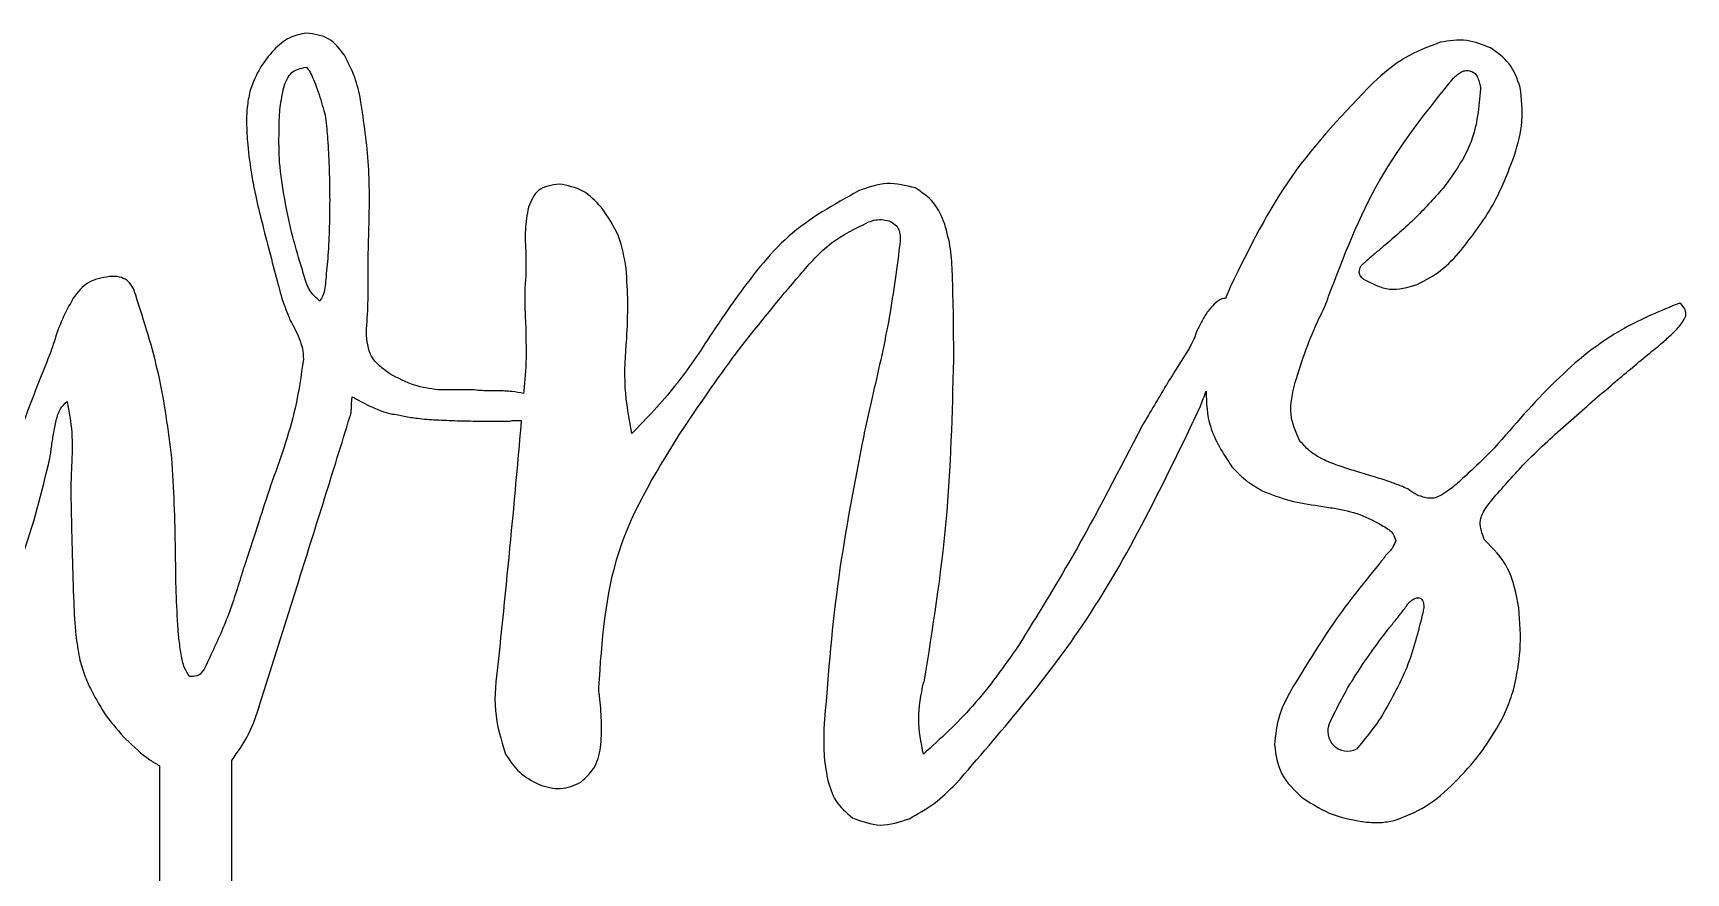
# Model space of a CAD drawing. Header units: inches. Extents: x -0.84 to 5.76, y -6.47 to 3.06.
# Drawn here: x 2.328 to 5.757, y -1.705 to 0.037 of the extents above; entities that cross this region are included whole.
import ezdxf

# ---------------------------------------------------------------- set-up
doc = ezdxf.new("R2010")
doc.units = ezdxf.units.IN
doc.header["$MEASUREMENT"] = 0

msp = doc.modelspace()

# ---------------------------------------------------------------- linework, layer by layer
for p, q in [((2.8386, -0.1654), (2.8386, -0.159)), ((2.9896, -0.7225), (2.9904, -0.7169)), ((3.2434, -0.7029), (3.1677, -0.7027)), ((3.2918, -0.7046), (3.2741, -0.7046)), ((3.0854, -0.7541), (3.0983, -0.7574)), ((3.2522, -0.7674), (3.3174, -0.7675)), ((2.7989, -1.3545), (2.88, -1.0969)), ((2.7406, -5.4712), (2.7406, -1.4712))]:
    msp.add_line(p, q)
at = {"flags": 128}
msp.add_lwpolyline([(2.5906, -1.4822), (2.5906, -5.4712), (2.6656, -6.4712), (2.7406, -5.4712), (2.7406, -1.4712)], dxfattribs=at)
msp.add_lwpolyline([(2.5906, -1.4822), (2.5906, -5.4712), (2.6656, -6.4712), (2.7406, -5.4712), (2.7406, -1.4712)], dxfattribs=at)
msp.add_arc((5.0549, -1.411), 0.041, 154.7021, 296.7051)
for points, knots in [([(2.8954, 0.0375), (2.8834, 0.0352), (2.8573, 0.0304), (2.838, 0.012), (2.8276, 0.0022)], [-0.1977882, -0.1977882, -0.1977882, -0.1977882, -0.1064315, 0, 0, 0, 0]), ([(2.9742, -0.0086), (2.9644, 0.0044), (2.9446, 0.0307), (2.9119, 0.0352), (2.8954, 0.0375)], [-0.2407662, -0.2407662, -0.2407662, -0.2407662, -0.1217352, 0, 0, 0, 0]), ([(2.8276, 0.0022), (2.8175, -0.0099), (2.7967, -0.0345), (2.7851, -0.0646), (2.7791, -0.0799)], [-0.243665, -0.243665, -0.243665, -0.243665, -0.1245648, 0, 0, 0, 0]), ([(5.2474, 0.0183), (5.2218, 0.0088), (5.1703, -0.0104), (5.1292, -0.0468), (5.1086, -0.0652)], [-0.414497, -0.414497, -0.414497, -0.414497, -0.2083798, 0, 0, 0, 0]), ([(5.3513, 0.0068), (5.3351, 0.0133), (5.3016, 0.0267), (5.2659, 0.0212), (5.2474, 0.0183)], [-0.2699237, -0.2699237, -0.2699237, -0.2699237, -0.1399691, 0, 0, 0, 0]), ([(5.4131, -0.0755), (5.4069, -0.0577), (5.3949, -0.0237), (5.3654, -0.0031), (5.3513, 0.0068)], [-0.2674912, -0.2674912, -0.2674912, -0.2674912, -0.1281294, 0, 0, 0, 0]), ([(2.8484, -0.0752), (2.8526, -0.0634), (2.8605, -0.0407), (2.884, -0.0358), (2.8952, -0.0334)], [-0.1702696, -0.1702696, -0.1702696, -0.1702696, -0.0819128, 0, 0, 0, 0]), ([(2.8952, -0.0334), (2.8972, -0.0357), (2.9027, -0.0419), (2.906, -0.0495), (2.9081, -0.0544)], [-0.06280366, -0.06280366, -0.06280366, -0.06280366, -0.04027067, 0, 0, 0, 0]), ([(3.0079, -0.1014), (3.0044, -0.0853), (2.9975, -0.0529), (2.9821, -0.0235), (2.9742, -0.0086)], [-0.2515825, -0.2515825, -0.2515825, -0.2515825, -0.1272436, 0, 0, 0, 0]), ([(2.9081, -0.0544), (2.9108, -0.0608), (2.9165, -0.0742), (2.921, -0.0882), (2.9233, -0.0955)], [-0.1114271, -0.1114271, -0.1114271, -0.1114271, -0.0588887, 0, 0, 0, 0]), ([(5.1086, -0.0652), (5.0486, -0.1275), (4.9281, -0.2526), (4.8513, -0.4085), (4.8128, -0.4867)], [-1.315009, -1.315009, -1.315009, -1.315009, -0.659992, 0, 0, 0, 0]), ([(5.0158, -0.5081), (5.0472, -0.4257), (5.1098, -0.2614), (5.2198, -0.1243), (5.2746, -0.0559)], [-1.330671, -1.330671, -1.330671, -1.330671, -0.663589, 0, 0, 0, 0]), ([(5.2746, -0.0559), (5.2773, -0.0533), (5.2825, -0.0484), (5.2886, -0.0448), (5.2915, -0.043)], [-0.05416527, -0.05416527, -0.05416527, -0.05416527, -0.02625167, 0, 0, 0, 0]), ([(5.2915, -0.043), (5.2945, -0.0417), (5.3005, -0.0392), (5.3069, -0.0407), (5.3101, -0.0414)], [-0.04835038, -0.04835038, -0.04835038, -0.04835038, -0.02424011, 0, 0, 0, 0]), ([(5.3101, -0.0414), (5.3135, -0.0428), (5.3203, -0.0455), (5.3237, -0.052), (5.3253, -0.0552)], [-0.05376897, -0.05376897, -0.05376897, -0.05376897, -0.02653386, 0, 0, 0, 0]), ([(5.3253, -0.0552), (5.3266, -0.0588), (5.3292, -0.0664), (5.3303, -0.0744), (5.3309, -0.0785)], [-0.06116206, -0.06116206, -0.06116206, -0.06116206, -0.03171042, 0, 0, 0, 0]), ([(2.7791, -0.0799), (2.7767, -0.0909), (2.7719, -0.1135), (2.7712, -0.1366), (2.7709, -0.1484)], [-0.1754736, -0.1754736, -0.1754736, -0.1754736, -0.089676, 0, 0, 0, 0]), ([(2.8386, -0.159), (2.839, -0.1447), (2.8398, -0.1165), (2.8456, -0.0889), (2.8484, -0.0752)], [-0.2146105, -0.2146105, -0.2146105, -0.2146105, -0.1059784, 0, 0, 0, 0]), ([(2.9233, -0.0955), (2.9256, -0.103), (2.9298, -0.1171), (2.9335, -0.1315), (2.9353, -0.1383)], [-0.112729, -0.112729, -0.112729, -0.112729, -0.0534859, 0, 0, 0, 0]), ([(3.025, -0.3753), (3.026, -0.3293), (3.028, -0.2375), (3.0146, -0.1467), (3.0079, -0.1014)], [-0.6983198, -0.6983198, -0.6983198, -0.6983198, -0.3483746, 0, 0, 0, 0]), ([(5.3309, -0.0785), (5.3275, -0.1159), (5.3204, -0.1917), (5.2758, -0.2534), (5.2531, -0.2846)], [-0.568728, -0.568728, -0.568728, -0.568728, -0.2881341, 0, 0, 0, 0]), ([(5.4015, -0.2157), (5.4081, -0.1926), (5.4212, -0.1466), (5.4158, -0.0991), (5.4131, -0.0755)], [-0.3603113, -0.3603113, -0.3603113, -0.3603113, -0.1792957, 0, 0, 0, 0]), ([(2.7709, -0.1484), (2.7716, -0.1636), (2.7733, -0.2006), (2.7787, -0.2373), (2.782, -0.2588)], [-0.2819749, -0.2819749, -0.2819749, -0.2819749, -0.1656225, 0, 0, 0, 0]), ([(2.8503, -0.3073), (2.846, -0.2818), (2.838, -0.2349), (2.8384, -0.1872), (2.8386, -0.1654)], [-0.3620851, -0.3620851, -0.3620851, -0.3620851, -0.1657963, 0, 0, 0, 0]), ([(2.9353, -0.1383), (2.9368, -0.1531), (2.9402, -0.1866), (2.9416, -0.2202), (2.9423, -0.239)], [-0.2565137, -0.2565137, -0.2565137, -0.2565137, -0.1429416, 0, 0, 0, 0]), ([(2.9423, -0.239), (2.9429, -0.2598), (2.9441, -0.3017), (2.9433, -0.3436), (2.9429, -0.3647)], [-0.3192845, -0.3192845, -0.3192845, -0.3192845, -0.160649, 0, 0, 0, 0]), ([(5.2899, -0.4136), (5.3135, -0.3833), (5.3606, -0.3229), (5.3879, -0.2513), (5.4015, -0.2157)], [-0.5800816, -0.5800816, -0.5800816, -0.5800816, -0.2891313, 0, 0, 0, 0]), ([(2.782, -0.2588), (2.7844, -0.2718), (2.7903, -0.3034), (2.7981, -0.3347), (2.8027, -0.3531)], [-0.2453184, -0.2453184, -0.2453184, -0.2453184, -0.1446846, 0, 0, 0, 0]), ([(4.1583, -0.2837), (4.1387, -0.2788), (4.0989, -0.2688), (4.0603, -0.2828), (4.0407, -0.2899)], [-0.3054147, -0.3054147, -0.3054147, -0.3054147, -0.1553537, 0, 0, 0, 0]), ([(2.8871, -0.454), (2.88, -0.4311), (2.8652, -0.3829), (2.8554, -0.3333), (2.8503, -0.3073)], [-0.3843901, -0.3843901, -0.3843901, -0.3843901, -0.2020983, 0, 0, 0, 0]), ([(3.4203, -0.2757), (3.4041, -0.278), (3.3734, -0.2823), (3.3614, -0.3106), (3.3558, -0.3239)], [-0.2186809, -0.2186809, -0.2186809, -0.2186809, -0.1028292, 0, 0, 0, 0]), ([(3.5072, -0.3242), (3.4953, -0.3113), (3.4715, -0.2857), (3.4373, -0.279), (3.4203, -0.2757)], [-0.2587097, -0.2587097, -0.2587097, -0.2587097, -0.1281895, 0, 0, 0, 0]), ([(4.0407, -0.2899), (3.9898, -0.3182), (3.887, -0.3752), (3.8175, -0.4702), (3.7824, -0.5182)], [-0.8848765, -0.8848765, -0.8848765, -0.8848765, -0.4472656, 0, 0, 0, 0]), ([(4.2194, -0.3588), (4.2129, -0.343), (4.2001, -0.3118), (4.1721, -0.293), (4.1583, -0.2837)], [-0.2507922, -0.2507922, -0.2507922, -0.2507922, -0.1240061, 0, 0, 0, 0]), ([(5.2531, -0.2846), (5.2333, -0.3067), (5.1935, -0.3508), (5.1482, -0.3892), (5.1256, -0.4084)], [-0.4519596, -0.4519596, -0.4519596, -0.4519596, -0.2261097, 0, 0, 0, 0]), ([(3.3558, -0.3239), (3.3531, -0.3394), (3.3477, -0.3715), (3.3497, -0.4039), (3.3507, -0.4206)], [-0.2465917, -0.2465917, -0.2465917, -0.2465917, -0.126913, 0, 0, 0, 0]), ([(3.5585, -0.4508), (3.5548, -0.428), (3.5472, -0.3819), (3.5206, -0.3435), (3.5072, -0.3242)], [-0.3508339, -0.3508339, -0.3508339, -0.3508339, -0.1766194, 0, 0, 0, 0]), ([(2.8027, -0.3531), (2.808, -0.374), (2.8184, -0.4152), (2.8293, -0.4562), (2.8347, -0.4764)], [-0.3236229, -0.3236229, -0.3236229, -0.3236229, -0.1593369, 0, 0, 0, 0]), ([(2.9429, -0.3647), (2.9422, -0.3844), (2.941, -0.4207), (2.9371, -0.4569), (2.9354, -0.4734)], [-0.2769564, -0.2769564, -0.2769564, -0.2769564, -0.1269113, 0, 0, 0, 0]), ([(3.0232, -0.4607), (3.0233, -0.4461), (3.0235, -0.4176), (3.0245, -0.3892), (3.025, -0.3753)], [-0.2169664, -0.2169664, -0.2169664, -0.2169664, -0.1054338, 0, 0, 0, 0]), ([(3.9194, -0.4637), (3.9397, -0.4403), (3.9796, -0.3942), (4.0345, -0.3676), (4.0615, -0.3544)], [-0.4593841, -0.4593841, -0.4593841, -0.4593841, -0.2264105, 0, 0, 0, 0]), ([(4.0615, -0.3544), (4.0664, -0.3526), (4.0763, -0.349), (4.0868, -0.3495), (4.0921, -0.3497)], [-0.07941338, -0.07941338, -0.07941338, -0.07941338, -0.03991759, 0, 0, 0, 0]), ([(4.0921, -0.3497), (4.0973, -0.3506), (4.1075, -0.3525), (4.1155, -0.3593), (4.1195, -0.3626)], [-0.07811123, -0.07811123, -0.07811123, -0.07811123, -0.03889477, 0, 0, 0, 0]), ([(4.1195, -0.3626), (4.1214, -0.3655), (4.1253, -0.3714), (4.1262, -0.3784), (4.1267, -0.382)], [-0.05308168, -0.05308168, -0.05308168, -0.05308168, -0.02719145, 0, 0, 0, 0]), ([(4.2353, -0.4628), (4.2346, -0.4451), (4.2334, -0.4099), (4.224, -0.3758), (4.2194, -0.3588)], [-0.2679382, -0.2679382, -0.2679382, -0.2679382, -0.1340199, 0, 0, 0, 0]), ([(4.1258, -0.4045), (4.1189, -0.4572), (4.105, -0.5628), (4.0809, -0.6666), (4.0687, -0.7186)], [-0.8112785, -0.8112785, -0.8112785, -0.8112785, -0.4069815, 0, 0, 0, 0]), ([(4.1267, -0.382), (4.1268, -0.3857), (4.1271, -0.3933), (4.1263, -0.4008), (4.1258, -0.4045)], [-0.05741766, -0.05741766, -0.05741766, -0.05741766, -0.02876376, 0, 0, 0, 0]), ([(5.1256, -0.4084), (5.1196, -0.4133), (5.1076, -0.4233), (5.096, -0.4337), (5.0901, -0.4389)], [-0.1189824, -0.1189824, -0.1189824, -0.1189824, -0.06016, 0, 0, 0, 0]), ([(3.3507, -0.4206), (3.3507, -0.4285), (3.3507, -0.443), (3.3506, -0.4575), (3.3506, -0.4641)], [-0.1105051, -0.1105051, -0.1105051, -0.1105051, -0.0501366, 0, 0, 0, 0]), ([(5.0901, -0.4389), (5.0885, -0.4401), (5.0854, -0.4424), (5.0831, -0.4454), (5.082, -0.447)], [-0.02908465, -0.02908465, -0.02908465, -0.02908465, -0.01454242, 0, 0, 0, 0]), ([(5.1995, -0.4843), (5.2166, -0.4753), (5.251, -0.4572), (5.2769, -0.4282), (5.2899, -0.4136)], [-0.2935933, -0.2935933, -0.2935933, -0.2935933, -0.1475956, 0, 0, 0, 0]), ([(2.4866, -0.4676), (2.471, -0.4702), (2.4401, -0.4754), (2.4211, -0.5002), (2.4116, -0.5126)], [-0.229711, -0.229711, -0.229711, -0.229711, -0.1139666, 0, 0, 0, 0]), ([(2.5229, -0.4749), (2.5179, -0.4724), (2.5066, -0.4667), (2.4938, -0.4673), (2.4866, -0.4676)], [-0.09529663, -0.09529663, -0.09529663, -0.09529663, -0.05377847, 0, 0, 0, 0]), ([(2.5413, -0.5064), (2.5393, -0.4997), (2.5356, -0.4877), (2.5267, -0.4788), (2.5229, -0.4749)], [-0.09387914, -0.09387914, -0.09387914, -0.09387914, -0.0413416, 0, 0, 0, 0]), ([(2.8347, -0.4764), (2.8389, -0.4927), (2.8454, -0.5179), (2.8552, -0.542), (2.8587, -0.5506)], [-0.1982021, -0.1982021, -0.1982021, -0.1982021, -0.0703028, 0, 0, 0, 0]), ([(2.9232, -0.5185), (2.9174, -0.5134), (2.8983, -0.4966), (2.8917, -0.4714), (2.8871, -0.454)], [-0.1910626, -0.1910626, -0.1910626, -0.1910626, -0.1328186, 0, 0, 0, 0]), ([(2.9354, -0.4734), (2.9347, -0.4852), (2.9338, -0.5013), (2.9255, -0.5148), (2.9232, -0.5185)], [-0.119965, -0.119965, -0.119965, -0.119965, -0.0327457, 0, 0, 0, 0]), ([(3.0197, -0.5832), (3.0211, -0.5633), (3.0239, -0.5225), (3.0235, -0.4817), (3.0232, -0.4607)], [-0.3112719, -0.3112719, -0.3112719, -0.3112719, -0.1596179, 0, 0, 0, 0]), ([(3.3506, -0.4641), (3.3497, -0.4753), (3.348, -0.4957), (3.3481, -0.5162), (3.3481, -0.5253)], [-0.1557111, -0.1557111, -0.1557111, -0.1557111, -0.0695791, 0, 0, 0, 0]), ([(3.5598, -0.5967), (3.561, -0.5719), (3.5634, -0.5232), (3.5601, -0.4747), (3.5585, -0.4508)], [-0.3706988, -0.3706988, -0.3706988, -0.3706988, -0.1818506, 0, 0, 0, 0]), ([(3.6787, -0.7806), (3.7161, -0.7256), (3.7909, -0.6158), (3.8767, -0.5143), (3.9194, -0.4637)], [-1.011522, -1.011522, -1.011522, -1.011522, -0.504809, 0, 0, 0, 0]), ([(4.2381, -0.64), (4.238, -0.6105), (4.2379, -0.5514), (4.2361, -0.4923), (4.2353, -0.4628)], [-0.4502979, -0.4502979, -0.4502979, -0.4502979, -0.2251861, 0, 0, 0, 0]), ([(5.082, -0.447), (5.081, -0.4487), (5.0791, -0.4522), (5.0789, -0.4562), (5.0787, -0.4583)], [-0.0301336, -0.0301336, -0.0301336, -0.0301336, -0.01548426, 0, 0, 0, 0]), ([(5.0787, -0.4583), (5.0789, -0.4599), (5.0792, -0.4631), (5.081, -0.4658), (5.0819, -0.4671)], [-0.02431706, -0.02431706, -0.02431706, -0.02431706, -0.01237401, 0, 0, 0, 0]), ([(5.0819, -0.4671), (5.083, -0.4683), (5.0848, -0.4706), (5.0873, -0.4721), (5.0884, -0.4728)], [-0.02187683, -0.02187683, -0.02187683, -0.02187683, -0.00993324, 0, 0, 0, 0]), ([(5.0884, -0.4728), (5.106, -0.4821), (5.1414, -0.501), (5.1801, -0.4899), (5.1995, -0.4843)], [-0.2939437, -0.2939437, -0.2939437, -0.2939437, -0.1481971, 0, 0, 0, 0]), ([(2.4116, -0.5126), (2.4037, -0.5268), (2.3876, -0.5557), (2.3772, -0.5869), (2.3719, -0.6027)], [-0.2506479, -0.2506479, -0.2506479, -0.2506479, -0.1264058, 0, 0, 0, 0]), ([(2.6163, -0.8433), (2.6089, -0.7859), (2.5941, -0.6713), (2.5589, -0.5612), (2.5413, -0.5064)], [-0.8783559, -0.8783559, -0.8783559, -0.8783559, -0.4378047, 0, 0, 0, 0]), ([(4.8022, -0.5127), (4.8008, -0.5127), (4.7937, -0.5129), (4.7873, -0.5175), (4.7822, -0.5212)], [-0.05641308, -0.05641308, -0.05641308, -0.05641308, -0.04553513, 0, 0, 0, 0]), ([(4.9964, -0.5531), (5.0003, -0.5455), (5.0079, -0.5309), (5.0133, -0.5154), (5.0158, -0.5081)], [-0.1248187, -0.1248187, -0.1248187, -0.1248187, -0.05892, 0, 0, 0, 0]), ([(3.3481, -0.5253), (3.3484, -0.5331), (3.3489, -0.5481), (3.3499, -0.5632), (3.3504, -0.5704)], [-0.1147688, -0.1147688, -0.1147688, -0.1147688, -0.0553685, 0, 0, 0, 0]), ([(3.7824, -0.5182), (3.7748, -0.529), (3.7595, -0.5509), (3.7446, -0.573), (3.7371, -0.5842)], [-0.2032041, -0.2032041, -0.2032041, -0.2032041, -0.1024469, 0, 0, 0, 0]), ([(4.7822, -0.5212), (4.7771, -0.5262), (4.7665, -0.5368), (4.7587, -0.5498), (4.7547, -0.5566)], [-0.1141875, -0.1141875, -0.1141875, -0.1141875, -0.0598808, 0, 0, 0, 0]), ([(5.7441, -0.5226), (5.7047, -0.5386), (5.5516, -0.6011), (5.4416, -0.7284), (5.3599, -0.823)], [-1.250807, -1.250807, -1.250807, -1.250807, -0.928936, 0, 0, 0, 0]), ([(5.7569, -0.5492), (5.7568, -0.5447), (5.7566, -0.5341), (5.7487, -0.5268), (5.7441, -0.5226)], [-0.07795227, -0.07795227, -0.07795227, -0.07795227, -0.04546309, 0, 0, 0, 0]), ([(2.8587, -0.5506), (2.8592, -0.5521), (2.8601, -0.5548), (2.8613, -0.5575), (2.8619, -0.5587)], [-0.02205344, -0.02205344, -0.02205344, -0.02205344, -0.010077, 0, 0, 0, 0]), ([(2.8619, -0.5587), (2.8651, -0.5644), (2.8719, -0.5764), (2.8774, -0.5891), (2.8803, -0.5958)], [-0.1053086, -0.1053086, -0.1053086, -0.1053086, -0.0551695, 0, 0, 0, 0]), ([(3.3504, -0.5704), (3.3504, -0.5777), (3.3505, -0.593), (3.3509, -0.6084), (3.3511, -0.6163)], [-0.1166656, -0.1166656, -0.1166656, -0.1166656, -0.0608991, 0, 0, 0, 0]), ([(4.7547, -0.5566), (4.751, -0.5635), (4.7438, -0.5768), (4.7386, -0.5909), (4.7361, -0.5976)], [-0.1146096, -0.1146096, -0.1146096, -0.1146096, -0.0544365, 0, 0, 0, 0]), ([(4.9461, -0.6876), (4.9534, -0.6643), (4.9677, -0.6185), (4.9869, -0.5747), (4.9964, -0.5531)], [-0.3647889, -0.3647889, -0.3647889, -0.3647889, -0.1789019, 0, 0, 0, 0]), ([(5.7278, -0.587), (5.7351, -0.5799), (5.7467, -0.5687), (5.7541, -0.5545), (5.7569, -0.5492)], [-0.1218043, -0.1218043, -0.1218043, -0.1218043, -0.0453704, 0, 0, 0, 0]), ([(2.3719, -0.6027), (2.3698, -0.6099), (2.3656, -0.6236), (2.36, -0.6367), (2.3573, -0.643)], [-0.1088218, -0.1088218, -0.1088218, -0.1088218, -0.0518717, 0, 0, 0, 0]), ([(2.8803, -0.5958), (2.8829, -0.6028), (2.888, -0.6169), (2.8887, -0.6318), (2.8891, -0.6393)], [-0.113353, -0.113353, -0.113353, -0.113353, -0.0565561, 0, 0, 0, 0]), ([(3.0687, -0.6695), (3.0536, -0.6586), (3.0239, -0.6373), (3.0211, -0.601), (3.0197, -0.5832)], [-0.2638616, -0.2638616, -0.2638616, -0.2638616, -0.1292404, 0, 0, 0, 0]), ([(3.3511, -0.6163), (3.3511, -0.6257), (3.3512, -0.6464), (3.3495, -0.667), (3.3486, -0.6784)], [-0.1577566, -0.1577566, -0.1577566, -0.1577566, -0.0866426, 0, 0, 0, 0]), ([(3.5707, -0.7933), (3.5647, -0.7616), (3.5524, -0.6966), (3.5573, -0.6306), (3.5598, -0.5967)], [-0.5020587, -0.5020587, -0.5020587, -0.5020587, -0.2579444, 0, 0, 0, 0]), ([(3.7371, -0.5842), (3.7124, -0.6218), (3.6634, -0.6966), (3.6015, -0.7611), (3.5707, -0.7933)], [-0.6801097, -0.6801097, -0.6801097, -0.6801097, -0.3383616, 0, 0, 0, 0]), ([(4.7264, -0.6169), (4.7106, -0.6419), (4.6775, -0.6945), (4.6459, -0.7481), (4.6294, -0.7762)], [-0.4738132, -0.4738132, -0.4738132, -0.4738132, -0.248653, 0, 0, 0, 0]), ([(4.7361, -0.5976), (4.7342, -0.6014), (4.731, -0.6078), (4.7277, -0.6142), (4.7264, -0.6169)], [-0.05491031, -0.05491031, -0.05491031, -0.05491031, -0.02287938, 0, 0, 0, 0]), ([(5.6729, -0.6336), (5.6849, -0.6239), (5.7036, -0.6089), (5.7214, -0.5928), (5.7278, -0.587)], [-0.1829275, -0.1829275, -0.1829275, -0.1829275, -0.0659381, 0, 0, 0, 0]), ([(2.3573, -0.643), (2.3429, -0.6795), (2.314, -0.7527), (2.2867, -0.8266), (2.2731, -0.8635)], [-0.5997588, -0.5997588, -0.5997588, -0.5997588, -0.3001095, 0, 0, 0, 0]), ([(2.8891, -0.6393), (2.8842, -0.6732), (2.8714, -0.7631), (2.8402, -0.8485), (2.8208, -0.9018)], [-0.6904706, -0.6904706, -0.6904706, -0.6904706, -0.4300782, 0, 0, 0, 0]), ([(4.177, -1.3086), (4.1946, -1.1978), (4.2299, -0.9763), (4.2354, -0.7521), (4.2381, -0.64)], [-1.706929, -1.706929, -1.706929, -1.706929, -0.853161, 0, 0, 0, 0]), ([(5.5131, -0.7702), (5.5425, -0.7445), (5.5952, -0.6983), (5.6491, -0.6534), (5.6729, -0.6336)], [-0.5340604, -0.5340604, -0.5340604, -0.5340604, -0.2367316, 0, 0, 0, 0]), ([(3.1677, -0.7027), (3.1514, -0.7002), (3.1165, -0.6949), (3.0853, -0.6783), (3.0687, -0.6695)], [-0.2669935, -0.2669935, -0.2669935, -0.2669935, -0.1421786, 0, 0, 0, 0]), ([(2.9904, -0.7169), (3.0021, -0.7234), (3.0219, -0.7345), (3.0429, -0.7432), (3.0516, -0.7468)], [-0.1731129, -0.1731129, -0.1731129, -0.1731129, -0.0712742, 0, 0, 0, 0]), ([(3.2741, -0.7046), (3.2693, -0.7045), (3.2591, -0.7043), (3.2489, -0.7034), (3.2434, -0.7029)], [-0.07788933, -0.07788933, -0.07788933, -0.07788933, -0.04206233, 0, 0, 0, 0]), ([(3.3458, -0.7101), (3.3379, -0.7086), (3.32, -0.7054), (3.3019, -0.7049), (3.2918, -0.7046)], [-0.1381934, -0.1381934, -0.1381934, -0.1381934, -0.0768484, 0, 0, 0, 0]), ([(4.0687, -0.7186), (4.065, -0.7348), (4.0575, -0.7675), (4.0509, -0.8003), (4.0476, -0.8169)], [-0.2552776, -0.2552776, -0.2552776, -0.2552776, -0.1284263, 0, 0, 0, 0]), ([(4.7503, -0.7362), (4.7521, -0.7311), (4.7558, -0.7207), (4.7597, -0.7103), (4.7616, -0.7051)], [-0.11329539, -0.11329539, -0.11329539, -0.11329539, -0.07203336, -0.02907065, -0.02907065, -0.02907065, -0.02907065]), ([(4.7616, -0.7051), (4.7619, -0.7302), (4.7656, -0.7868), (4.7973, -0.835), (4.8152, -0.8621)], [-0.4297149, -0.4297149, -0.4297149, -0.4297149, -0.2419253, 0, 0, 0, 0]), ([(4.9555, -0.8077), (4.9478, -0.7898), (4.9309, -0.751), (4.9408, -0.7098), (4.9461, -0.6876)], [-0.3133354, -0.3133354, -0.3133354, -0.3133354, -0.1685391, 0, 0, 0, 0]), ([(2.3764, -0.7663), (2.3786, -0.7578), (2.3827, -0.7426), (2.394, -0.7317), (2.399, -0.7268)], [-0.1174637, -0.1174637, -0.1174637, -0.1174637, -0.0525549, 0, 0, 0, 0]), ([(2.399, -0.7268), (2.403, -0.7481), (2.4112, -0.7924), (2.4094, -0.8373), (2.4084, -0.8606)], [-0.3415431, -0.3415431, -0.3415431, -0.3415431, -0.1770129, 0, 0, 0, 0]), ([(2.9855, -0.7587), (2.986, -0.7577), (2.9875, -0.755), (2.9878, -0.7519), (2.9879, -0.7499)], [-0.02352373, -0.02352373, -0.02352373, -0.02352373, -0.0150547, 0, 0, 0, 0]), ([(2.9879, -0.7499), (2.9882, -0.7475), (2.9887, -0.7426), (2.9887, -0.7378), (2.9888, -0.7354)], [-0.03690618, -0.03690618, -0.03690618, -0.03690618, -0.01842493, 0, 0, 0, 0]), ([(2.9888, -0.7354), (2.9888, -0.7331), (2.9889, -0.7288), (2.9894, -0.7245), (2.9896, -0.7225)], [-0.03282614, -0.03282614, -0.03282614, -0.03282614, -0.01542457, 0, 0, 0, 0]), ([(3.0516, -0.7468), (3.0578, -0.7489), (3.0689, -0.7526), (3.0804, -0.7537), (3.0854, -0.7541)], [-0.08817155, -0.08817155, -0.08817155, -0.08817155, -0.03813697, 0, 0, 0, 0]), ([(4.2426, -1.5198), (4.3345, -1.4137), (4.54, -1.1764), (4.6754, -0.8929), (4.7503, -0.7362)], [-2.381015, -2.381015, -2.381015, -2.381015, -1.315651, 0, 0, 0, 0]), ([(2.3666, -0.8218), (2.3679, -0.8126), (2.3704, -0.794), (2.3744, -0.7756), (2.3764, -0.7663)], [-0.143372, -0.143372, -0.143372, -0.143372, -0.0725401, 0, 0, 0, 0]), ([(2.88, -1.0969), (2.8978, -1.0405), (2.9333, -0.9279), (2.9681, -0.8151), (2.9855, -0.7587)], [-0.8997144, -0.8997144, -0.8997144, -0.8997144, -0.4495546, 0, 0, 0, 0]), ([(3.0983, -0.7574), (3.1075, -0.7589), (3.1294, -0.7627), (3.1516, -0.764), (3.1643, -0.7648)], [-0.168919, -0.168919, -0.168919, -0.168919, -0.0975057, 0, 0, 0, 0]), ([(3.1643, -0.7648), (3.1789, -0.7655), (3.2082, -0.767), (3.2375, -0.7672), (3.2522, -0.7674)], [-0.2231627, -0.2231627, -0.2231627, -0.2231627, -0.1120501, 0, 0, 0, 0]), ([(3.341, -0.7663), (3.3349, -0.8362), (3.32, -1.0052), (3.3026, -1.1739), (3.2925, -1.2728)], [-1.292541, -1.292541, -1.292541, -1.292541, -0.757683, 0, 0, 0, 0]), ([(3.3174, -0.7675), (3.319, -0.767), (3.3222, -0.7661), (3.3255, -0.766), (3.3271, -0.7659)], [-0.02497664, -0.02497664, -0.02497664, -0.02497664, -0.01232013, 0, 0, 0, 0]), ([(3.5018, -1.32), (3.5085, -1.2238), (3.5219, -1.0292), (3.626, -0.8641), (3.6787, -0.7806)], [-1.462025, -1.462025, -1.462025, -1.462025, -0.73909, 0, 0, 0, 0]), ([(4.6294, -0.7762), (4.5821, -0.8679), (4.5021, -1.023), (4.4105, -1.1716), (4.373, -1.2325)], [-1.329744, -1.329744, -1.329744, -1.329744, -0.544503, 0, 0, 0, 0]), ([(5.3629, -0.9213), (5.3839, -0.8973), (5.4308, -0.8438), (5.4838, -0.7964), (5.5131, -0.7702)], [-0.5416431, -0.5416431, -0.5416431, -0.5416431, -0.2989563, 0, 0, 0, 0]), ([(2.3633, -0.8444), (2.3639, -0.8409), (2.3651, -0.8334), (2.3661, -0.8259), (2.3666, -0.8218)], [-0.05788376, -0.05788376, -0.05788376, -0.05788376, -0.03096702, 0, 0, 0, 0]), ([(4.0476, -0.8169), (4.0288, -0.9142), (3.9914, -1.1087), (3.9764, -1.3062), (3.9689, -1.4048)], [-1.507825, -1.507825, -1.507825, -1.507825, -0.753221, 0, 0, 0, 0]), ([(5.0102, -0.8497), (4.9995, -0.8444), (4.9786, -0.8339), (4.9631, -0.8163), (4.9555, -0.8077)], [-0.1766757, -0.1766757, -0.1766757, -0.1766757, -0.0868207, 0, 0, 0, 0]), ([(2.2126, -1.2469), (2.246, -1.1827), (2.3125, -1.0547), (2.3464, -0.9144), (2.3633, -0.8444)], [-1.095288, -1.095288, -1.095288, -1.095288, -0.546447, 0, 0, 0, 0]), ([(2.624, -1.0351), (2.6233, -1.0033), (2.6219, -0.9393), (2.6182, -0.8754), (2.6163, -0.8433)], [-0.4875073, -0.4875073, -0.4875073, -0.4875073, -0.2449051, 0, 0, 0, 0]), ([(5.0762, -0.8724), (5.0653, -0.8693), (5.0428, -0.8631), (5.0213, -0.8542), (5.0102, -0.8497)], [-0.1774584, -0.1774584, -0.1774584, -0.1774584, -0.0910183, 0, 0, 0, 0]), ([(5.3599, -0.823), (5.3458, -0.8371), (5.3215, -0.8612), (5.2962, -0.8842), (5.2857, -0.8938)], [-0.2605561, -0.2605561, -0.2605561, -0.2605561, -0.1086128, 0, 0, 0, 0]), ([(2.4084, -0.8606), (2.4079, -0.8699), (2.407, -0.8876), (2.4068, -0.9053), (2.4067, -0.9138)], [-0.1351366, -0.1351366, -0.1351366, -0.1351366, -0.0644694, 0, 0, 0, 0]), ([(4.8152, -0.8621), (4.8241, -0.8716), (4.8426, -0.8913), (4.8659, -0.9051), (4.878, -0.9122)], [-0.2048295, -0.2048295, -0.2048295, -0.2048295, -0.1064219, 0, 0, 0, 0]), ([(5.1447, -0.8943), (5.134, -0.8906), (5.1114, -0.8829), (5.0884, -0.876), (5.0762, -0.8724)], [-0.1825236, -0.1825236, -0.1825236, -0.1825236, -0.0967798, 0, 0, 0, 0]), ([(2.4067, -0.9138), (2.4076, -0.9582), (2.409, -1.0347), (2.4116, -1.1112), (2.4126, -1.1434)], [-0.5834562, -0.5834562, -0.5834562, -0.5834562, -0.2451919, 0, 0, 0, 0]), ([(2.8208, -0.9018), (2.8127, -0.9266), (2.7953, -0.9797), (2.7781, -1.0329), (2.7689, -1.0612)], [-0.4258259, -0.4258259, -0.4258259, -0.4258259, -0.2268283, 0, 0, 0, 0]), ([(4.878, -0.9122), (4.8969, -0.9196), (4.935, -0.9343), (4.9753, -0.9402), (4.9955, -0.9431)], [-0.3096068, -0.3096068, -0.3096068, -0.3096068, -0.1549387, 0, 0, 0, 0]), ([(5.1825, -0.9097), (5.178, -0.9075), (5.1658, -0.9016), (5.1529, -0.8971), (5.1447, -0.8943)], [-0.1038137, -0.1038137, -0.1038137, -0.1038137, -0.0660457, 0, 0, 0, 0]), ([(5.2002, -0.921), (5.1967, -0.9194), (5.1903, -0.9164), (5.185, -0.9118), (5.1825, -0.9097)], [-0.05360047, -0.05360047, -0.05360047, -0.05360047, -0.02476891, 0, 0, 0, 0]), ([(5.2244, -0.9275), (5.2202, -0.9268), (5.2119, -0.9255), (5.2041, -0.9225), (5.2002, -0.921)], [-0.06369493, -0.06369493, -0.06369493, -0.06369493, -0.03138738, 0, 0, 0, 0]), ([(5.2461, -0.9227), (5.2421, -0.9245), (5.2351, -0.9277), (5.2275, -0.9275), (5.2244, -0.9275)], [-0.05724183, -0.05724183, -0.05724183, -0.05724183, -0.02406687, 0, 0, 0, 0]), ([(5.2857, -0.8938), (5.2783, -0.9002), (5.2659, -0.911), (5.2518, -0.9193), (5.2461, -0.9227)], [-0.1246553, -0.1246553, -0.1246553, -0.1246553, -0.0501077, 0, 0, 0, 0]), ([(5.3386, -1.0131), (5.3341, -1.0009), (5.3219, -0.9672), (5.347, -0.9392), (5.3629, -0.9213)], [-0.2581753, -0.2581753, -0.2581753, -0.2581753, -0.1646101, 0, 0, 0, 0]), ([(4.9955, -0.9431), (5.0009, -0.9441), (5.0115, -0.9461), (5.0223, -0.9474), (5.0277, -0.948)], [-0.08279595, -0.08279595, -0.08279595, -0.08279595, -0.04124631, 0, 0, 0, 0]), ([(5.0277, -0.948), (5.0456, -0.9516), (5.0814, -0.9587), (5.1133, -0.9764), (5.1292, -0.9853)], [-0.275966, -0.275966, -0.275966, -0.275966, -0.1377403, 0, 0, 0, 0]), ([(5.1292, -0.9853), (5.1369, -0.9899), (5.1491, -0.9972), (5.1534, -1.0104), (5.1549, -1.0151)], [-0.1029867, -0.1029867, -0.1029867, -0.1029867, -0.0371493, 0, 0, 0, 0]), ([(5.1549, -1.0151), (5.1531, -1.0199), (5.1486, -1.032), (5.1394, -1.041), (5.1339, -1.0465)], [-0.09692432, -0.09692432, -0.09692432, -0.09692432, -0.05843191, 0, 0, 0, 0]), ([(5.41, -1.1551), (5.405, -1.1263), (5.3956, -1.0715), (5.3569, -1.0319), (5.3386, -1.0131)], [-0.412142, -0.412142, -0.412142, -0.412142, -0.1952777, 0, 0, 0, 0]), ([(2.6285, -1.1898), (2.6271, -1.164), (2.6244, -1.1125), (2.6241, -1.0609), (2.624, -1.0351)], [-0.3931463, -0.3931463, -0.3931463, -0.3931463, -0.1964775, 0, 0, 0, 0]), ([(2.7689, -1.0612), (2.7674, -1.0655), (2.7643, -1.0739), (2.762, -1.0826), (2.7608, -1.087)], [-0.06863535, -0.06863535, -0.06863535, -0.06863535, -0.03401235, 0, 0, 0, 0]), ([(5.1322, -1.0497), (5.0977, -1.0919), (5.0283, -1.1764), (4.9716, -1.2699), (4.9431, -1.3168)], [-0.8321211, -0.8321211, -0.8321211, -0.8321211, -0.4172533, 0, 0, 0, 0]), ([(5.1339, -1.0465), (5.1334, -1.047), (5.1325, -1.0479), (5.1323, -1.0492), (5.1322, -1.0497)], [-0.009334971, -0.009334971, -0.009334971, -0.009334971, -0.004218652, 0, 0, 0, 0]), ([(2.7608, -1.087), (2.751, -1.1182), (2.7314, -1.1805), (2.7034, -1.2395), (2.6895, -1.2689)], [-0.4968291, -0.4968291, -0.4968291, -0.4968291, -0.2473612, 0, 0, 0, 0]), ([(2.4126, -1.1434), (2.4136, -1.1661), (2.4151, -1.2048), (2.4217, -1.2429), (2.4245, -1.2586)], [-0.2945152, -0.2945152, -0.2945152, -0.2945152, -0.1217069, 0, 0, 0, 0]), ([(5.1481, -1.1883), (5.1529, -1.1823), (5.1628, -1.1702), (5.1723, -1.1577), (5.1771, -1.1513)], [-0.1195409, -0.1195409, -0.1195409, -0.1195409, -0.0605764, 0, 0, 0, 0]), ([(5.1771, -1.1513), (5.1784, -1.1492), (5.1809, -1.1449), (5.1848, -1.1417), (5.1868, -1.1401)], [-0.03799383, -0.03799383, -0.03799383, -0.03799383, -0.01954828, 0, 0, 0, 0]), ([(5.1868, -1.1401), (5.1889, -1.1386), (5.1929, -1.1359), (5.1975, -1.1344), (5.1997, -1.1337)], [-0.03679004, -0.03679004, -0.03679004, -0.03679004, -0.01748441, 0, 0, 0, 0]), ([(5.1997, -1.1337), (5.2024, -1.134), (5.2088, -1.135), (5.2112, -1.1413), (5.2126, -1.145)], [-0.04666545, -0.04666545, -0.04666545, -0.04666545, -0.02755062, 0, 0, 0, 0]), ([(5.2126, -1.145), (5.2129, -1.1483), (5.2135, -1.1554), (5.2118, -1.1623), (5.2109, -1.1659)], [-0.05369615, -0.05369615, -0.05369615, -0.05369615, -0.02809624, 0, 0, 0, 0]), ([(5.4007, -1.3194), (5.4059, -1.294), (5.4169, -1.2397), (5.4124, -1.1844), (5.41, -1.1551)], [-0.4199246, -0.4199246, -0.4199246, -0.4199246, -0.2231883, 0, 0, 0, 0]), ([(2.6356, -1.251), (2.6339, -1.2403), (2.6307, -1.22), (2.6292, -1.1995), (2.6285, -1.1898)], [-0.1566662, -0.1566662, -0.1566662, -0.1566662, -0.073969, 0, 0, 0, 0]), ([(5.0672, -1.301), (5.0799, -1.2818), (5.1054, -1.2432), (5.1338, -1.2067), (5.1481, -1.1883)], [-0.3521898, -0.3521898, -0.3521898, -0.3521898, -0.1768082, 0, 0, 0, 0]), ([(5.2109, -1.1659), (5.2015, -1.2041), (5.1827, -1.2806), (5.1432, -1.349), (5.1235, -1.3833)], [-0.5977384, -0.5977384, -0.5977384, -0.5977384, -0.3001932, 0, 0, 0, 0]), ([(4.373, -1.2325), (4.3425, -1.2758), (4.2846, -1.3583), (4.2103, -1.4262), (4.1751, -1.4584)], [-0.7649155, -0.7649155, -0.7649155, -0.7649155, -0.3624888, 0, 0, 0, 0]), ([(2.4245, -1.2586), (2.4276, -1.2706), (2.4338, -1.2939), (2.4442, -1.3157), (2.4493, -1.3264)], [-0.1835873, -0.1835873, -0.1835873, -0.1835873, -0.089553, 0, 0, 0, 0]), ([(2.6532, -1.297), (2.6494, -1.2913), (2.64, -1.2774), (2.6372, -1.2608), (2.6356, -1.251)], [-0.1263027, -0.1263027, -0.1263027, -0.1263027, -0.074449, 0, 0, 0, 0]), ([(2.6895, -1.2689), (2.684, -1.2808), (2.676, -1.298), (2.6585, -1.2972), (2.6532, -1.297)], [-0.1259516, -0.1259516, -0.1259516, -0.1259516, -0.0384553, 0, 0, 0, 0]), ([(3.2925, -1.2728), (3.2886, -1.3046), (3.2809, -1.3675), (3.2991, -1.4281), (3.3082, -1.4582)], [-0.4770504, -0.4770504, -0.4770504, -0.4770504, -0.2362872, 0, 0, 0, 0]), ([(5.0624, -1.309), (5.0634, -1.3078), (5.0655, -1.3055), (5.0667, -1.3025), (5.0672, -1.301)], [-0.02402952, -0.02402952, -0.02402952, -0.02402952, -0.01236297, 0, 0, 0, 0]), ([(2.4493, -1.3264), (2.459, -1.3442), (2.479, -1.381), (2.5071, -1.412), (2.5216, -1.428)], [-0.3178695, -0.3178695, -0.3178695, -0.3178695, -0.1641516, 0, 0, 0, 0]), ([(3.5034, -1.3377), (3.503, -1.3347), (3.5021, -1.3288), (3.5019, -1.3228), (3.5018, -1.32)], [-0.04524475, -0.04524475, -0.04524475, -0.04524475, -0.02151158, 0, 0, 0, 0]), ([(4.1751, -1.4584), (4.1703, -1.434), (4.1607, -1.3846), (4.1705, -1.3352), (4.1754, -1.3102)], [-0.3797253, -0.3797253, -0.3797253, -0.3797253, -0.1918911, 0, 0, 0, 0]), ([(4.1754, -1.3102), (4.1755, -1.3097), (4.1756, -1.3088), (4.1765, -1.3087), (4.177, -1.3086)], [-0.006471267, -0.006471267, -0.006471267, -0.006471267, -0.003235332, 0, 0, 0, 0]), ([(4.9431, -1.3168), (4.9318, -1.3367), (4.9101, -1.3748), (4.9055, -1.4184), (4.9034, -1.4392)], [-0.3300103, -0.3300103, -0.3300103, -0.3300103, -0.1576996, 0, 0, 0, 0]), ([(5.3683, -1.3983), (5.375, -1.3857), (5.3883, -1.3605), (5.3966, -1.3331), (5.4007, -1.3194)], [-0.2170394, -0.2170394, -0.2170394, -0.2170394, -0.1090405, 0, 0, 0, 0]), ([(2.7406, -1.4712), (2.7532, -1.4535), (2.7787, -1.4177), (2.7921, -1.3758), (2.7989, -1.3545)], [-0.3330362, -0.3330362, -0.3330362, -0.3330362, -0.1688561, 0, 0, 0, 0]), ([(3.5064, -1.4385), (3.5071, -1.4219), (3.5085, -1.3882), (3.5051, -1.3547), (3.5034, -1.3377)], [-0.2562187, -0.2562187, -0.2562187, -0.2562187, -0.1298374, 0, 0, 0, 0]), ([(3.9689, -1.4048), (3.9684, -1.4225), (3.9673, -1.4576), (3.9731, -1.4923), (3.976, -1.5096)], [-0.2672403, -0.2672403, -0.2672403, -0.2672403, -0.1332004, 0, 0, 0, 0]), ([(5.277, -1.5173), (5.2953, -1.4981), (5.3298, -1.4616), (5.356, -1.4186), (5.3683, -1.3983)], [-0.3819985, -0.3819985, -0.3819985, -0.3819985, -0.1807793, 0, 0, 0, 0]), ([(2.5216, -1.428), (2.5373, -1.443), (2.5587, -1.4634), (2.5838, -1.4784), (2.5906, -1.4822)], [-0.3196768, -0.3196768, -0.3196768, -0.3196768, -0.1556454, -0.0959317, -0.0959317, -0.0959317, -0.0959317]), ([(3.4644, -1.5165), (3.4758, -1.506), (3.4988, -1.4848), (3.5039, -1.454), (3.5064, -1.4385)], [-0.2310951, -0.2310951, -0.2310951, -0.2310951, -0.1161684, 0, 0, 0, 0]), ([(4.9034, -1.4392), (4.9063, -1.4597), (4.9127, -1.5039), (4.9458, -1.5342), (4.9636, -1.5505)], [-0.3303411, -0.3303411, -0.3303411, -0.3303411, -0.1773497, 0, 0, 0, 0]), ([(3.3082, -1.4582), (3.3171, -1.4717), (3.335, -1.4987), (3.3638, -1.5137), (3.3781, -1.5212)], [-0.2426525, -0.2426525, -0.2426525, -0.2426525, -0.1213647, 0, 0, 0, 0]), ([(3.3781, -1.5212), (3.3931, -1.5259), (3.4225, -1.5352), (3.4506, -1.5227), (3.4644, -1.5165)], [-0.2262398, -0.2262398, -0.2262398, -0.2262398, -0.1111533, 0, 0, 0, 0]), ([(3.976, -1.5096), (3.9807, -1.5258), (3.99, -1.5579), (4.0155, -1.5795), (4.0282, -1.5903)], [-0.2489549, -0.2489549, -0.2489549, -0.2489549, -0.1233626, 0, 0, 0, 0]), ([(4.1458, -1.5921), (4.1635, -1.5823), (4.1991, -1.5626), (4.2281, -1.5341), (4.2426, -1.5198)], [-0.3082169, -0.3082169, -0.3082169, -0.3082169, -0.1543126, 0, 0, 0, 0]), ([(5.152, -1.596), (5.1742, -1.5875), (5.221, -1.5695), (5.2577, -1.5353), (5.277, -1.5173)], [-0.3783567, -0.3783567, -0.3783567, -0.3783567, -0.1988768, 0, 0, 0, 0]), ([(4.9636, -1.5505), (4.9835, -1.563), (5.0237, -1.5882), (5.0705, -1.5955), (5.094, -1.5991)], [-0.3568487, -0.3568487, -0.3568487, -0.3568487, -0.1792341, 0, 0, 0, 0]), ([(4.0282, -1.5903), (4.0473, -1.5975), (4.0862, -1.6124), (4.1257, -1.5989), (4.1458, -1.5921)], [-0.3072854, -0.3072854, -0.3072854, -0.3072854, -0.1561503, 0, 0, 0, 0]), ([(5.094, -1.5991), (5.1037, -1.5998), (5.1231, -1.6012), (5.1424, -1.5977), (5.152, -1.596)], [-0.1480754, -0.1480754, -0.1480754, -0.1480754, -0.0743771, 0, 0, 0, 0])]:
    msp.add_open_spline(points, degree=3, knots=knots)
for points in [[(4.8128, -0.4867), (4.8092, -0.4954), (4.8057, -0.504), (4.8022, -0.5127)], [(3.3486, -0.6784), (3.3476, -0.689), (3.3467, -0.6995), (3.3458, -0.7101)], [(3.3271, -0.7659), (3.3317, -0.7662), (3.3364, -0.7664), (3.341, -0.7663)], [(5.0179, -1.3935), (5.0386, -1.3496), (5.0547, -1.3221), (5.0624, -1.309)], [(5.1235, -1.3833), (5.1157, -1.3944), (5.1001, -1.4168), (5.0734, -1.4476)]]:
    msp.add_open_spline(points, degree=3)

doc.saveas('drawing.dxf')
